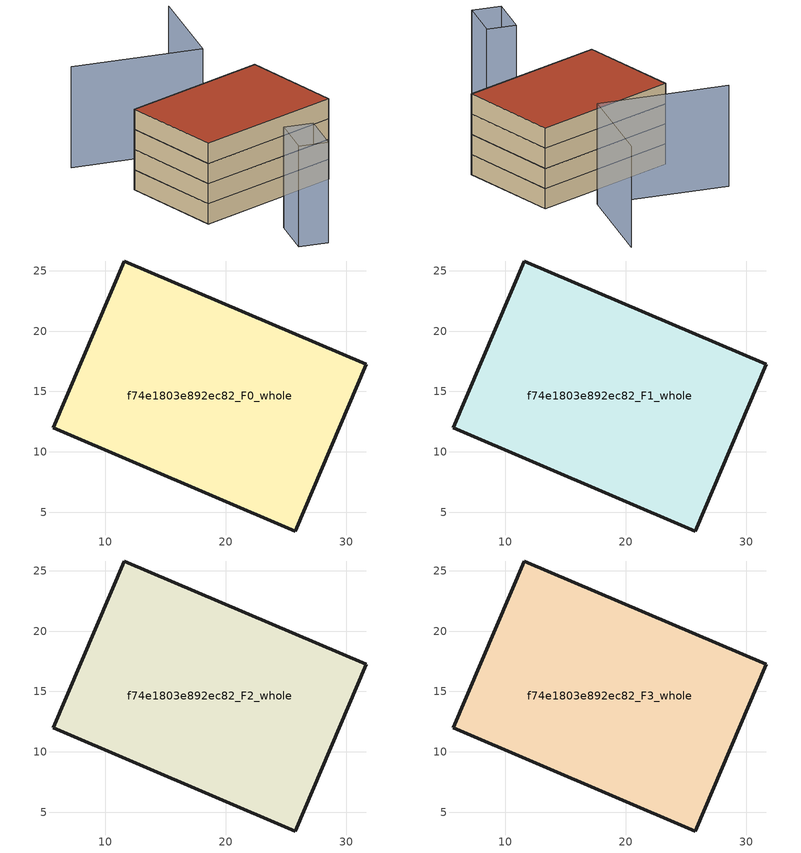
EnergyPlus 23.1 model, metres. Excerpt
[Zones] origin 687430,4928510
f74e1803e892ec82_F0_whole
 floor ground (EU_floor_Construction): 25.76,3.43 31.66,17.25 11.59,25.82 5.69,12.01 z0
 wall outside (EU_wall_Construction): 5.69,12.01 11.59,25.82 31.66,17.25 25.76,3.43 5.69,12.01 z0:3
f74e1803e892ec82_F1_whole
 floor to f74e1803e892ec82_F0_whole (EU_floor_Construction): 25.76,3.43 31.66,17.25 11.59,25.82 5.69,12.01 z3
 wall outside (EU_wall_Construction): 5.69,12.01 11.59,25.82 31.66,17.25 25.76,3.43 5.69,12.01 z3:6
f74e1803e892ec82_F2_whole
 floor to f74e1803e892ec82_F1_whole (EU_floor_Construction): 25.76,3.43 31.66,17.25 11.59,25.82 5.69,12.01 z6
 wall outside (EU_wall_Construction): 5.69,12.01 11.59,25.82 31.66,17.25 25.76,3.43 5.69,12.01 z6:9
f74e1803e892ec82_F3_whole
 floor to f74e1803e892ec82_F2_whole (EU_floor_Construction): 25.76,3.43 31.66,17.25 11.59,25.82 5.69,12.01 z9
 wall outside (EU_wall_Construction): 5.69,12.01 11.59,25.82 31.66,17.25 25.76,3.43 5.69,12.01 z9:12
 roof outside (EU_roof_Construction): 31.66,17.25 25.76,3.43 5.69,12.01 11.59,25.82 z12
shading: 37.98,33.03 27.37,23.01 / 27.37,23.01 14.53,36.59 / 11.74,-0.83 6.99,-5.29 / 6.99,-5.29 4.12,-2.23 / 4.12,-2.23 8.87,2.23 / 8.87,2.23 11.74,-0.83 z0:15
[Building]
EU S2 Campaign: North Axis=0; Terrain=City; Solar Distribution=FullExterior
[Site:Location]
Bologna: Latitude=44.5; Longitude=11.25; Time Zone=1; Elevation=37
[SizingPeriod:WeatherFileDays]
AnnualSizingPeriod: Begin Month=1; Begin Day of Month=1; End Month=12; End Day of Month=31; Day of Week for Start Day=Monday; Use Weather File Daylight Saving Period=No; Use Weather File Rain and Snow Indicators=No
[MATERIAL]
EU_InternalMass_Material: Roughness=MediumRough; Thickness=0.1; Conductivity=1; Density=1800; Specific Heat=900; Thermal Absorptance=0.9; Solar Absorptance=0.7; Visible Absorptance=0.7
[MATERIAL:NOMASS] Roughness=MediumRough; Thermal Absorptance=0.9; Solar Absorptance=0.7; Visible Absorptance=0.7
Name | Thermal Resistance
EU_wall_NoMass | 0.937881
EU_roof_NoMass | 0.548572
EU_floor_NoMass | 0.71348
[CONSTRUCTION]
EU_wall_Construction: EU_wall_NoMass
EU_roof_Construction: EU_roof_NoMass
EU_floor_Construction: EU_floor_NoMass
EU_InternalMass_Construction: EU_InternalMass_Material
[ZONE] Type=1; Multiplier=1; Ceiling Height=autocalculate; Volume=982.915; Floor Area=autocalculate; Part of Total Floor Area=Yes
f74e1803e892ec82_F0_whole; f74e1803e892ec82_F1_whole; f74e1803e892ec82_F2_whole; f74e1803e892ec82_F3_whole
[INTERNALMASS] Construction=EU_InternalMass_Construction; Surface Area=327.638
Name | Zone or ZoneList
f74e1803e892ec82_F0_whole_EU_InternalMass | f74e1803e892ec82_F0_whole
f74e1803e892ec82_F1_whole_EU_InternalMass | f74e1803e892ec82_F1_whole
f74e1803e892ec82_F2_whole_EU_InternalMass | f74e1803e892ec82_F2_whole
f74e1803e892ec82_F3_whole_EU_InternalMass | f74e1803e892ec82_F3_whole
[OTHEREQUIPMENT] Fuel Type=Electricity; Design Level Calculation Method=Watts/Area; Power per Zone Floor Area=1; Fraction Latent=0; Fraction Radiant=0; Fraction Lost=0; Carbon Dioxide Generation Rate=0; EndUse Subcategory=EU_Step8_InternalGains
Name | Zone or ZoneList or Space or SpaceList | Schedule
EU_Step8_InternalGain_f74e1803e892ec82_F0_whole_f000 | f74e1803e892ec82_F0_whole | EU_Step8_GainSchedule_f74e1803e892ec82_F0_whole_f000
EU_Step8_InternalGain_f74e1803e892ec82_F1_whole_f000 | f74e1803e892ec82_F1_whole | EU_Step8_GainSchedule_f74e1803e892ec82_F1_whole_f000
EU_Step8_InternalGain_f74e1803e892ec82_F2_whole_f000 | f74e1803e892ec82_F2_whole | EU_Step8_GainSchedule_f74e1803e892ec82_F2_whole_f000
EU_Step8_InternalGain_f74e1803e892ec82_F3_whole_f000 | f74e1803e892ec82_F3_whole | EU_Step8_GainSchedule_f74e1803e892ec82_F3_whole_f000
[ZONEVENTILATION:DESIGNFLOWRATE] Schedule=EU_AlwaysOn; Design Flow Rate Calculation Method=AirChanges/Hour; Air Changes per Hour=0.687892; Ventilation Type=Natural; Fan Pressure Rise=0; Fan Total Efficiency=1; Constant Term Coefficient=1; Temperature Term Coefficient=0; Velocity Term Coefficient=0; Velocity Squared Term Coefficient=0; Minimum Indoor Temperature=-100; Maximum Indoor Temperature=100; Delta Temperature=-100; Minimum Outdoor Temperature=-100; Maximum Outdoor Temperature=100; Maximum Wind Speed=40
Name | Zone or ZoneList or Space or SpaceList
EU_ConstantAir_f74e1803e892ec82_F0_whole | f74e1803e892ec82_F0_whole
EU_ConstantAir_f74e1803e892ec82_F1_whole | f74e1803e892ec82_F1_whole
EU_ConstantAir_f74e1803e892ec82_F2_whole | f74e1803e892ec82_F2_whole
EU_ConstantAir_f74e1803e892ec82_F3_whole | f74e1803e892ec82_F3_whole
[HVACTEMPLATE:THERMOSTAT] Constant Heating Setpoint=20; Constant Cooling Setpoint=50
EU_HeatOnly_f74e1803e892ec82_F0_whole; EU_HeatOnly_f74e1803e892ec82_F1_whole; EU_HeatOnly_f74e1803e892ec82_F2_whole; EU_HeatOnly_f74e1803e892ec82_F3_whole
[HVACTEMPLATE:ZONE:IDEALLOADSAIRSYSTEM] System Availability Schedule=EU_AlwaysOn; Maximum Heating Supply Air Temperature=50; Minimum Cooling Supply Air Temperature=13; Maximum Heating Supply Air Humidity Ratio=0.0156; Minimum Cooling Supply Air Humidity Ratio=0.0077; Heating Limit=NoLimit; Cooling Limit=NoLimit; Heating Availability Schedule=EU_AlwaysOn; Cooling Availability Schedule=EU_CoolingOff; Dehumidification Control Type=ConstantSensibleHeatRatio; Cooling Sensible Heat Ratio=0.7; Dehumidification Setpoint=60; Humidification Control Type=None; Humidification Setpoint=30; Outdoor Air Method=None; Outdoor Air Flow Rate per Person=0.00944; Outdoor Air Flow Rate per Zone Floor Area=0; Outdoor Air Flow Rate per Zone=0; Demand Controlled Ventilation Type=None; Outdoor Air Economizer Type=NoEconomizer; Heat Recovery Type=None; Sensible Heat Recovery Effectiveness=0.7; Latent Heat Recovery Effectiveness=0.65
Name | Template Thermostat
f74e1803e892ec82_F0_whole | EU_HeatOnly_f74e1803e892ec82_F0_whole
f74e1803e892ec82_F1_whole | EU_HeatOnly_f74e1803e892ec82_F1_whole
f74e1803e892ec82_F2_whole | EU_HeatOnly_f74e1803e892ec82_F2_whole
f74e1803e892ec82_F3_whole | EU_HeatOnly_f74e1803e892ec82_F3_whole
[SIZING:ZONE] Zone Cooling Design Supply Air Temperature Input Method=SupplyAirTemperature; Zone Cooling Design Supply Air Temperature=13; Zone Heating Design Supply Air Temperature Input Method=SupplyAirTemperature; Zone Heating Design Supply Air Temperature=50; Zone Cooling Design Supply Air Humidity Ratio=0.008; Zone Heating Design Supply Air Humidity Ratio=0.008; Cooling Design Air Flow Method=DesignDay; Cooling Design Air Flow Rate=0; Cooling Minimum Air Flow per Zone Floor Area=0.000762; Cooling Minimum Air Flow=0; Cooling Minimum Air Flow Fraction=0.2; Heating Design Air Flow Method=DesignDay; Heating Design Air Flow Rate=0; Heating Maximum Air Flow per Zone Floor Area=0.002032; Heating Maximum Air Flow=0.141576; Heating Maximum Air Flow Fraction=0.3; Account for Dedicated Outdoor Air System=No; Dedicated Outdoor Air System Control Strategy=NeutralSupplyAir; Dedicated Outdoor Air Low Setpoint Temperature for Design=autosize; Dedicated Outdoor Air High Setpoint Temperature for Design=autosize; Zone Load Sizing Method=Sensible Load Only No Latent Load; Zone Latent Cooling Design Supply Air Humidity Ratio Input Method=HumidityRatioDifference; Zone Cooling Design Supply Air Humidity Ratio Difference=0.005; Zone Latent Heating Design Supply Air Humidity Ratio Input Method=HumidityRatioDifference; Zone Humidification Design Supply Air Humidity Ratio Difference=0.005
f74e1803e892ec82_F0_whole; f74e1803e892ec82_F1_whole; f74e1803e892ec82_F2_whole; f74e1803e892ec82_F3_whole
[SCHEDULE:CONSTANT]
Name | Hourly Value
EU_AlwaysOn | 1
EU_CoolingOff | 0
[SCHEDULE:FILE] Column Number=1; Rows to Skip at Top=0; Number of Hours of Data=8760; Column Separator=Comma; Interpolate to Timestep=No; Minutes per Item=60; Adjust Schedule for Daylight Savings=Yes
Name | File
EU_Step8_GainSchedule_f74e1803e892ec82_F0_whole_f000 | ../../schedules/f74e1803e892ec82/f74e1803e892ec82_F0_whole_f000_gain.csv
EU_Step8_GainSchedule_f74e1803e892ec82_F1_whole_f000 | ../../schedules/f74e1803e892ec82/f74e1803e892ec82_F1_whole_f000_gain.csv
EU_Step8_GainSchedule_f74e1803e892ec82_F2_whole_f000 | ../../schedules/f74e1803e892ec82/f74e1803e892ec82_F2_whole_f000_gain.csv
EU_Step8_GainSchedule_f74e1803e892ec82_F3_whole_f000 | ../../schedules/f74e1803e892ec82/f74e1803e892ec82_F3_whole_f000_gain.csv
